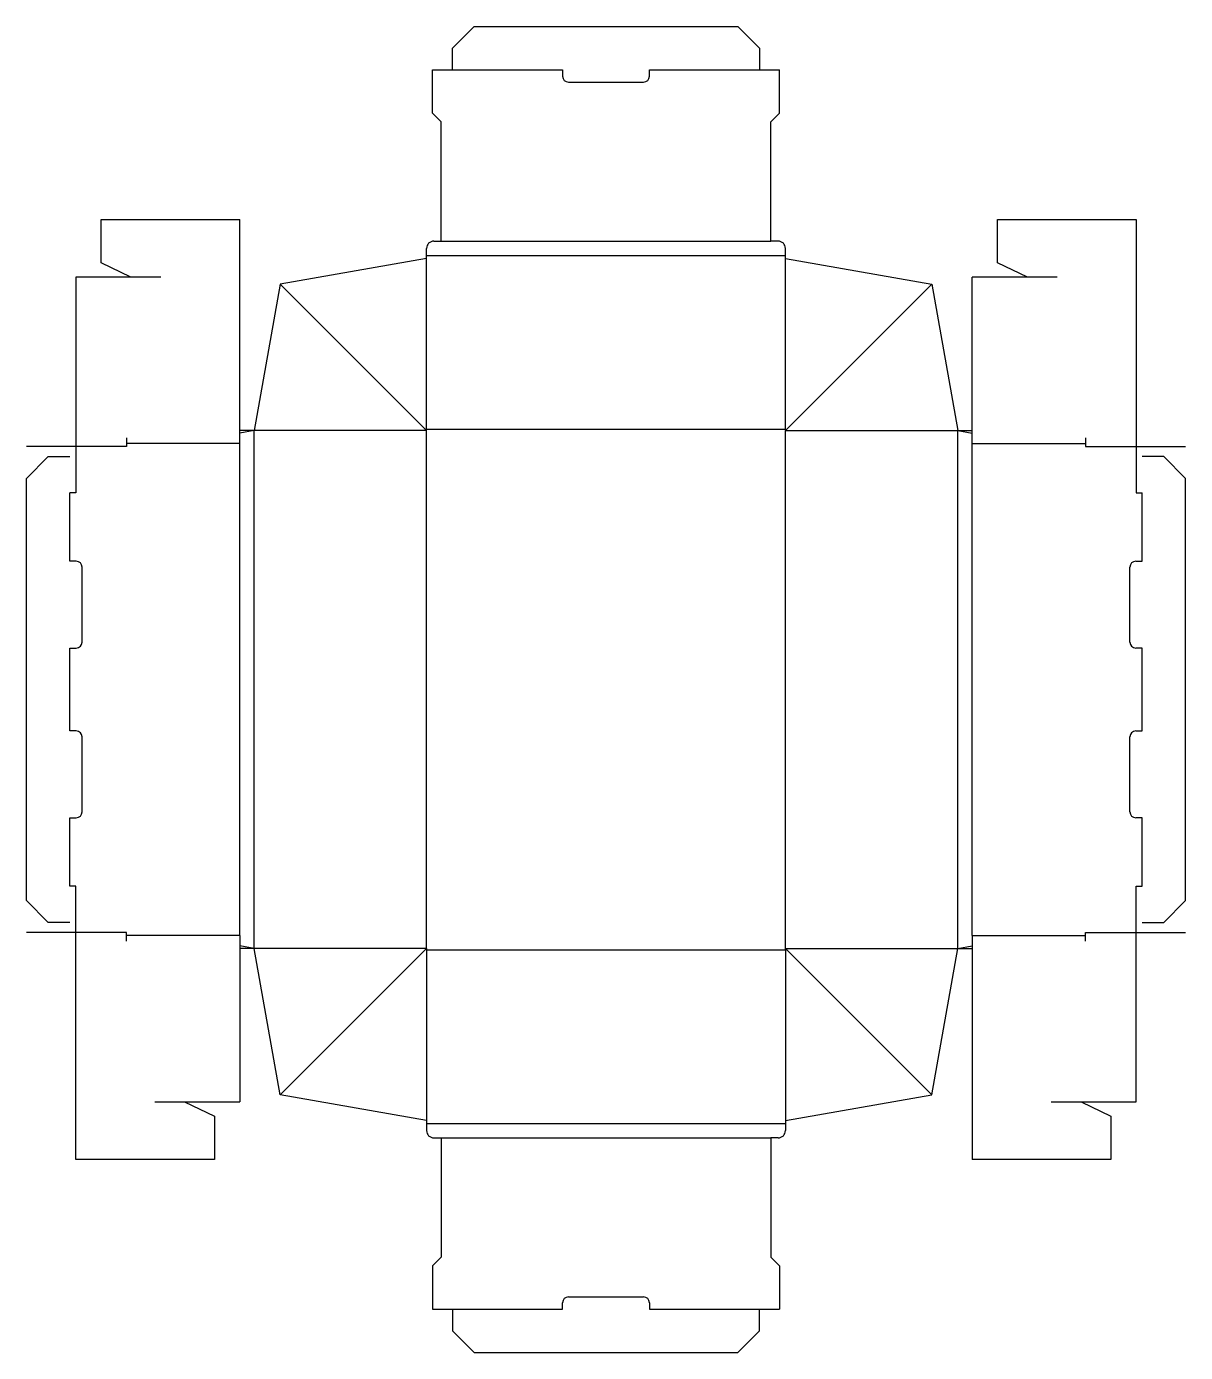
# Model space of a CAD drawing. Extents: x 376 to 777, y 0 to 458.
import ezdxf

# ---------------------------------------------------------------- set-up
doc = ezdxf.new("R2010")
doc.units = 0
for name, color, linetype in [('CREASE', 3, 'CONTINUOUS'), ('CUT', 7, 'CONTINUOUS'), ('HALFCUT', 2, 'CONTINUOUS')]:
    doc.layers.add(name, color=color, linetype=linetype)

msp = doc.modelspace()

# ---------------------------------------------------------------- linework, layer by layer
at = {"layer": 'CREASE'}
for p, q in [((519.6, 384.2), (633.6, 384.2)), ((514.6, 379.2), (638.6, 379.2)), ((514.6, 319.2), (514.6, 378.2)), ((638.6, 319.2), (638.6, 378.2)), ((489.3094, 343.9906), (464.0188, 369.2812)), ((663.8906, 343.9906), (689.1812, 369.2812)), ((455.1, 139.7), (455.1, 318.7)), ((514.6, 318.7), (455.1, 318.7)), ((514.6, 319.2), (638.6, 319.2)), ((514.6, 318.7), (514.6, 319.2)), ((514.6, 139.7), (514.6, 318.7)), ((638.6, 319.2), (638.6, 318.7)), ((638.6, 139.7), (638.6, 318.7)), ((638.6, 318.7), (698.1, 318.7)), ((698.1, 139.7), (698.1, 318.7)), ((450.1, 314.1986), (410.901, 314.1986)), ((450.1, 144.2), (450.1, 314.2)), ((703.1, 144.2), (703.1, 314.2)), ((703.1, 314.1986), (742.299, 314.1986)), ((450.1, 144.2014), (410.901, 144.2014)), ((703.1, 144.2014), (742.299, 144.2014)), ((514.6, 139.7), (455.1, 139.7)), ((514.6, 139.7), (514.6, 139.2)), ((514.6, 139.2), (638.6, 139.2)), ((514.6, 139.2), (514.6, 80.2)), ((638.6, 139.2), (638.6, 139.7)), ((638.6, 139.7), (698.1, 139.7)), ((638.6, 139.2), (638.6, 80.2)), ((489.3094, 114.4094), (464.0188, 89.1188)), ((663.8906, 114.4094), (689.1812, 89.1188)), ((514.6, 79.2), (638.6, 79.2)), ((519.6, 74.2), (633.6, 74.2))]:
    msp.add_line(p, q, dxfattribs=at)
at = {"layer": 'CUT'}
for p, q in [((523.6, 450.9), (531.1, 458.4)), ((531.1, 458.4), (622.1, 458.4)), ((622.1, 458.4), (629.6, 450.9)), ((523.6, 443.4), (523.6, 450.9)), ((629.6, 450.9), (629.6, 443.4)), ((516.6002, 428.3998), (516.6002, 443.3999)), ((561.6, 443.4), (561.6, 441.2)), ((591.6, 441.2), (591.6, 443.4)), ((636.5998, 428.3998), (636.5998, 443.3999)), ((563.6, 439.2), (589.6, 439.2)), ((519.6024, 425.3976), (516.6002, 428.3998)), ((633.5976, 425.3976), (636.5998, 428.3998)), ((519.6024, 384.2), (519.6024, 425.3976)), ((633.5976, 384.2), (633.5976, 425.3976)), ((402.2121, 376.6967), (402.2121, 391.6968)), ((402.2121, 391.6968), (450.1, 391.6968)), ((450.1, 314.1986), (450.1, 391.6968)), ((711.9072, 376.6967), (711.9072, 391.6968)), ((711.9072, 391.6968), (759.8, 391.6968)), ((759.8, 391.6968), (759.8, 313.239)), ((514.6, 379.2), (514.6, 381.7)), ((517.1012, 384.2), (519.6024, 384.2)), ((636.0988, 384.2), (633.5976, 384.2)), ((638.6, 379.2), (638.6, 381.7)), ((412.4815, 371.6978), (402.2121, 376.6967)), ((514.6, 378.2), (464.0188, 369.2812)), ((514.6, 378.2), (514.6, 379.2)), ((638.6, 378.2), (638.6, 379.2)), ((638.6, 378.2), (689.1812, 369.2812)), ((722.1801, 371.6978), (711.9072, 376.6967)), ((422.7508, 371.6978), (393.4, 371.6978)), ((393.4, 371.6978), (393.4, 313.239)), ((703.1, 314.1986), (703.1, 371.6978)), ((732.4495, 371.6978), (703.1, 371.6978)), ((464.0188, 369.2812), (455.1, 318.7)), ((689.1812, 369.2812), (698.1, 318.7)), ((514.6, 318.7), (489.3094, 343.9906)), ((638.6, 318.7), (663.8906, 343.9906)), ((455.1, 318.7), (450.1, 318.7)), ((455.1, 318.7), (450.1, 317.8181)), ((698.1, 318.7), (703.1, 318.7)), ((698.1, 318.7), (703.1, 317.8181)), ((393.4, 313.239), (376.4, 313.239)), ((410.901, 313.239), (393.4, 313.239)), ((393.4, 313.239), (393.4, 297.1982)), ((410.901, 316.1988), (410.901, 314.1986)), ((410.901, 314.1986), (410.901, 313.239)), ((742.299, 316.1988), (742.299, 314.1986)), ((742.299, 314.1986), (742.299, 313.239)), ((742.299, 313.239), (759.8, 313.239)), ((759.8, 313.239), (776.8, 313.239)), ((759.8, 313.239), (759.8, 297.1982)), ((376.4, 302.2), (383.9, 309.7)), ((383.9, 309.7), (391.4, 309.7)), ((769.3, 309.7), (761.8, 309.7)), ((776.8, 302.2), (769.3, 309.7)), ((376.4, 156.2), (376.4, 302.2)), ((776.8, 156.2), (776.8, 302.2)), ((393.4, 297.1982), (391.4, 297.1982)), ((759.8, 297.1982), (761.8, 297.1982)), ((393.6, 273.5385), (391.4, 273.5385)), ((395.6, 245.5385), (395.6, 271.5385)), ((757.6, 245.5385), (757.6, 271.5385)), ((759.6, 273.5385), (761.8, 273.5385)), ((391.4, 243.5385), (393.6, 243.5385)), ((761.8, 243.5385), (759.6, 243.5385)), ((393.6, 214.8615), (391.4, 214.8615)), ((395.6, 186.8615), (395.6, 212.8615)), ((757.6, 186.8615), (757.6, 212.8615)), ((759.6, 214.8615), (761.8, 214.8615)), ((391.4, 184.8615), (393.6, 184.8615)), ((761.8, 184.8615), (759.6, 184.8615)), ((393.4, 161.2018), (391.4, 161.2018)), ((393.4, 145.161), (393.4, 161.2018)), ((759.8, 145.161), (759.8, 161.2018)), ((759.8, 161.2018), (761.8, 161.2018)), ((383.9, 148.7), (376.4, 156.2)), ((769.3, 148.7), (776.8, 156.2)), ((391.4, 148.7), (383.9, 148.7)), ((761.8, 148.7), (769.3, 148.7)), ((393.4, 145.161), (376.4, 145.161)), ((393.4, 66.7032), (393.4, 145.161)), ((410.901, 145.161), (393.4, 145.161)), ((410.901, 144.2014), (410.901, 145.161)), ((410.901, 142.2012), (410.901, 144.2014)), ((450.1, 144.2014), (450.1, 86.7022)), ((703.1, 144.2014), (703.1, 66.7032)), ((742.299, 145.161), (759.8, 145.161)), ((742.299, 144.2014), (742.299, 145.161)), ((742.299, 142.2012), (742.299, 144.2014)), ((759.8, 86.7022), (759.8, 145.161)), ((759.8, 145.161), (776.8, 145.161)), ((455.1, 139.7), (450.1, 140.5819)), ((455.1, 139.7), (450.1, 139.7)), ((464.0188, 89.1188), (455.1, 139.7)), ((514.6, 139.7), (489.3094, 114.4094)), ((638.6, 139.7), (663.8906, 114.4094)), ((689.1812, 89.1188), (698.1, 139.7)), ((698.1, 139.7), (703.1, 140.5819)), ((698.1, 139.7), (703.1, 139.7)), ((514.6, 80.2), (464.0188, 89.1188)), ((638.6, 80.2), (689.1812, 89.1188)), ((420.7505, 86.7022), (450.1, 86.7022)), ((431.0199, 86.7022), (441.2928, 81.7033)), ((730.4492, 86.7022), (759.8, 86.7022)), ((740.7185, 86.7022), (750.9879, 81.7033)), ((441.2928, 81.7033), (441.2928, 66.7032)), ((514.6, 80.2), (514.6, 79.2)), ((514.6, 79.2), (514.6, 76.7)), ((638.6, 80.2), (638.6, 79.2)), ((638.6, 79.2), (638.6, 76.7)), ((750.9879, 81.7033), (750.9879, 66.7032)), ((517.1012, 74.2), (519.6024, 74.2)), ((519.6024, 74.2), (519.6024, 33.0024)), ((636.0988, 74.2), (633.5976, 74.2)), ((633.5976, 74.2), (633.5976, 33.0024)), ((441.2928, 66.7032), (393.4, 66.7032)), ((750.9879, 66.7032), (703.1, 66.7032)), ((519.6024, 33.0024), (516.6002, 30.0002)), ((633.5976, 33.0024), (636.5998, 30.0002)), ((516.6002, 30.0002), (516.6002, 15.0001)), ((636.5998, 30.0002), (636.5998, 15.0001)), ((563.6, 19.2), (589.6, 19.2)), ((523.6, 15), (523.6, 7.5)), ((561.6, 15), (561.6, 17.2)), ((591.6, 17.2), (591.6, 15)), ((629.6, 7.5), (629.6, 15)), ((523.6, 7.5), (531.1, 0)), ((622.1, 0), (629.6, 7.5)), ((531.1, 0), (622.1, 0))]:
    msp.add_line(p, q, dxfattribs=at)
for centre, radius, start, end in [((563.6, 441.2), 2, 180, 270), ((589.6, 441.2), 2, 270, 0), ((517.1, 381.7), 2.5, 89.9725, 180), ((636.1, 381.7), 2.5, 360, 90.0275), ((393.6, 271.5385), 2, 0, 90), ((759.6, 271.5385), 2, 90, 180), ((393.6, 245.5385), 2, 270, 0), ((759.6, 245.5385), 2, 180, 270), ((393.6, 212.8615), 2, 0, 90), ((759.6, 212.8615), 2, 90, 180), ((393.6, 186.8615), 2, 270, 0), ((759.6, 186.8615), 2, 180, 270), ((517.1, 76.7), 2.5, 180, 270.0275), ((636.1, 76.7), 2.5, 269.9725, 0), ((563.6, 17.2), 2, 90, 180), ((589.6, 17.2), 2, 0, 90)]:
    msp.add_arc(centre, radius, start, end, dxfattribs=at)
at = {"layer": 'HALFCUT'}
for p, q in [((516.6002, 443.4), (561.6, 443.4)), ((591.6, 443.4), (636.5998, 443.4)), ((391.4, 273.5385), (391.4, 297.1982)), ((761.8, 273.5385), (761.8, 297.1982)), ((391.4, 214.8615), (391.4, 243.5385)), ((761.8, 214.8615), (761.8, 243.5385)), ((391.4, 161.2018), (391.4, 184.8615)), ((761.8, 161.2018), (761.8, 184.8615)), ((516.6002, 15), (561.6, 15)), ((591.6, 15), (636.5998, 15))]:
    msp.add_line(p, q, dxfattribs=at)

doc.saveas('drawing.dxf')
